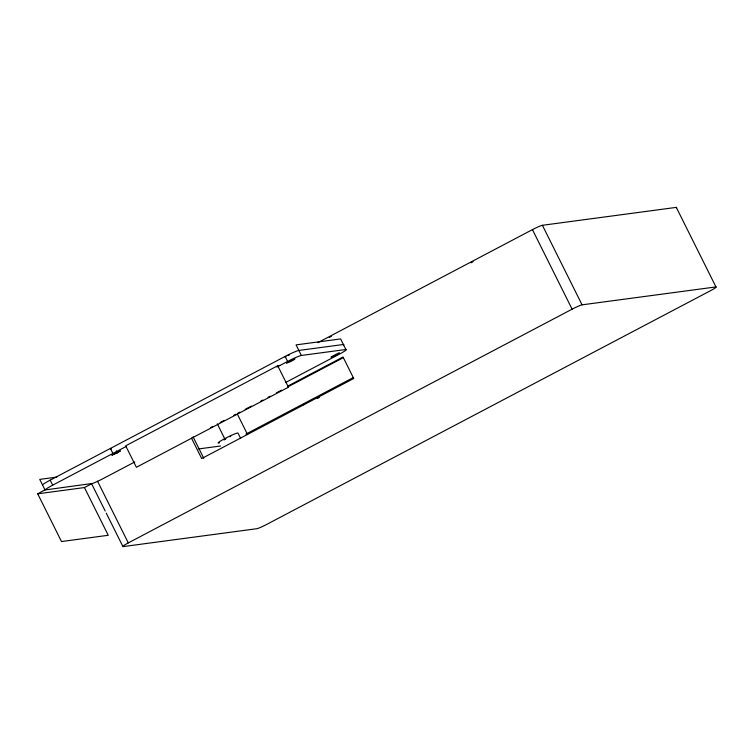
<?xml version="1.0" encoding="UTF-8"?>
<svg xmlns="http://www.w3.org/2000/svg" width="754" height="754" viewBox="0 0 754 754"><rect width="100%" height="100%" fill="white"/><g stroke="black" fill="none" stroke-linecap="round" stroke-linejoin="round"><path stroke-width="1.13" d="M42.526 484.945L42.648 484.756A12.309 1.074 -26.5 0 1 50.198 480.147L285.106 356.435A12.309 1.074 -26.5 0 1 298.857 350.45L343.39 344.493A12.309 1.074 -26.5 0 1 343.57 345.021M224.013 440.025L224.485 439.582M110.461 449.243L111.328 448.734M285.153 357.245L286.02 356.736M225.097 439.186L225.908 438.715M117.351 452.852L120.414 450.873L111.79 455.171L117.351 452.852L116.352 450.854M317.83 342.655L532.447 229.631A8.925 0.782 -26.5 0 1 542.409 225.295L676.3 207.378L715.961 286.925A8.925 0.782 -26.5 0 1 710.617 290.639L266.803 524.369A8.925 0.782 -26.5 0 1 256.85 528.705L122.949 546.622A8.925 0.782 -26.5 0 1 128.293 542.908L572.107 309.178A8.925 0.782 -26.5 0 1 582.069 304.842L715.961 286.925M329.281 337.443L331.374 336.341M470.958 262.826L473.041 261.732M277.726 365.747L125.682 445.821L136.389 467.291L288.433 387.226L277.726 365.747L280.036 365.436M37.7 493.813L84.448 487.555L108.246 535.283L61.498 541.542L37.7 493.813L45.146 489.761A12.309 1.074 -26.5 0 1 52.695 485.161L125.984 446.566M276.906 367.085L287.613 361.449A12.309 1.074 -26.5 0 1 301.355 355.464L345.888 349.498L340.61 338.923L296.077 344.88L301.355 355.464M84.448 487.555L91.771 483.7M134.749 461.948L103.6 478.347A12.309 1.074 -26.5 0 1 92.865 483.38L45.023 489.959L39.745 479.374L56.852 477.084M285.483 382.561L338.508 354.634A12.309 1.074 -26.5 0 0 345.888 349.498M287.83 386.076L343.023 357.01L353.73 378.489L201.686 458.555L191.488 438.102M210.762 427.48L212.845 426.378M220.14 422.542L224.306 420.346M233.674 415.407L235.757 414.314M237.84 413.22L239.923 412.118M245.125 409.375L251.374 406.086M260.752 401.156L262.835 400.054M268.038 397.311L270.121 396.218M276.369 392.928L281.581 390.186M287.83 386.896L343.023 357.83M245.927 434.115L353.221 377.613M302.156 405.313L304.239 404.219M317.283 398.498L319.366 397.405M288.16 355.605L289.282 355.068M229.904 436.726L230.743 436.377M198.481 448.96L220.611 445.991M542.409 225.295L582.069 304.842M532.447 229.631L572.107 309.178M285.106 356.435L287.613 361.449M237.265 413.899L247.623 434.672M240.583 438.262L238 433.079A11.15 0.971 -26.5 0 0 225.126 438.432A11.15 0.971 -26.5 0 0 219.518 442.805M217.293 423.823L225.06 439.412M193.062 436.802L203.768 458.281M110.414 448.432L112.912 453.446M97.502 481.156L128.293 542.908M91.639 483.823L105.211 511.042M106.248 513.135L122.431 545.576M50.198 480.147L52.695 485.161M676.3 207.378A8.925 0.782 -26.5 0 1 676.432 207.755M286.595 362.994C294.003 361.025 301.044 354.672 286.595 362.994M331.129 357.028C338.537 355.068 345.577 348.716 331.129 357.028"/></g></svg>
